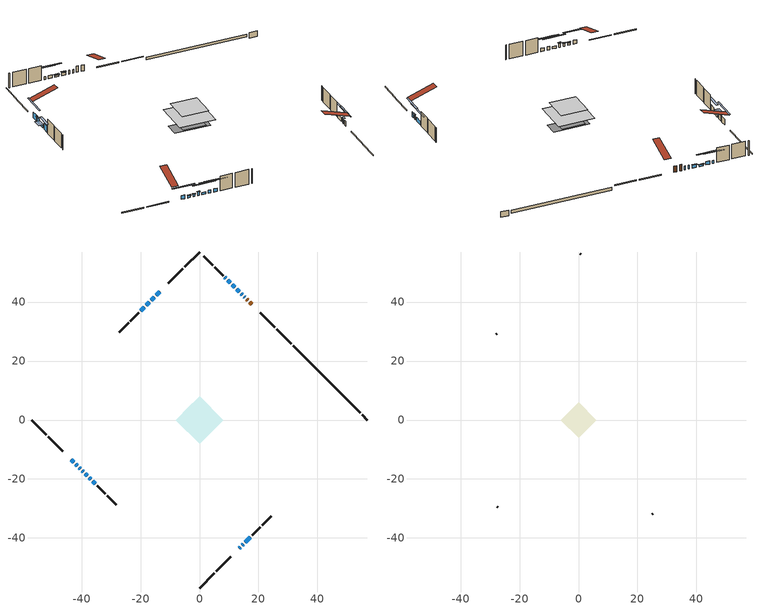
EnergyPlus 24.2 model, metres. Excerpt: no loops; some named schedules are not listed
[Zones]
conditioned space
 floor adiabatic (Floor2 construction): -5.14,0 0,5.14 5.14,0 0,-5.14 z0.92
 floor adiabatic (AdiabaticFloorConstruction): -8.13,0 0,8.13 8.13,0 0,-8.13 z3.36
 floor foundation (Slab1 construction): -1.83,0 0,1.83 1.83,0 0,-1.83 z-0.91
 floor foundation (Slab2 construction): -5.69,2.44 -2.44,5.69 5.69,-2.44 2.44,-5.69 z-0.3
 wall outside (RimJoist1 construction): 0,-56.95 4.96,-51.99 / -56.95,0 -51.99,-4.96 / 0,56.95 -4.96,51.99 / 31.17,25.78 26.21,30.74 z0.92:1.22
 wall outside (RimJoist2 construction): 5.61,-51.34 10.63,-46.32 / -51.34,-5.61 -46.32,-10.63 / -5.61,51.34 -10.63,46.32 / 25.55,31.4 20.54,36.41 z0.92:1.22
 wall outside (AdiabaticWallConstruction 1): 17.7,39.25 17.08,39.87 / 16.42,40.53 15.98,40.97 z0.92:2.95
 wall outside (AdiabaticWallConstruction): 15.32,41.63 15.09,41.86 / 14.44,42.51 14.21,42.74 z0.92:2.14; 13.56,43.39 12.66,44.29 / 8.98,47.97 8.64,48.31 z0.92:1.84; 12,44.95 11.1,45.85 z0.92:1.43; -13.47,43.48 -14.74,42.21 / -18.69,38.26 -19.97,36.98 z0.92:2.9; -15.4,41.55 -16.3,40.65 z0.92:2.7; 13.47,-43.48 13.86,-43.09 / 14.52,-42.43 14.91,-42.04 z0.92:2.52; -43.48,-13.47 -42.67,-14.28 / -39.81,-17.15 -39.44,-17.51 z0.92:2.19; -42.02,-14.93 -41.48,-15.47 / -16.96,39.99 -18.03,38.92 z0.92:1.68; -40.82,-16.13 -40.46,-16.49 z0.92:1.74; 10.45,46.5 9.64,47.31 / -37.32,-19.63 -36.8,-20.15 / -36.15,-20.81 -35.34,-21.61 z0.92:1.99; 15.57,-41.38 17.21,-39.75 z0.92:2.24; -38.79,-18.16 -37.98,-18.97 z0.92:1.66
 wall outside (Wall1 construction): 17.86,-39.09 20.65,-36.3 / -34.68,-22.27 -31.9,-25.06 / -20.62,36.33 -23.41,33.54 / 7.98,48.97 5.2,51.75 z0.92:5.8
 wall outside (Wall2 construction): 21.3,-35.65 24.37,-32.58 / -31.24,-25.71 -28.18,-28.78 / -24.07,32.89 -27.13,29.82 / 4.54,52.41 1.48,55.47 z0.92:5.8
 wall foundation (FoundationWall1 construction): 56.95,0 55.23,1.72 z-0.91:0.92
 wall foundation (FoundationWall2 construction): 54.57,2.38 31.82,25.13 z-0.3:0.61
 window (WindowConstruction 17): 15.32,41.63 15.1,41.85 z0.92:2.14
 window (WindowConstruction 19): 14.44,42.51 14.21,42.74 z0.92:2.14
 window (WindowConstruction 7): 13.56,43.39 12.66,44.29 z0.92:1.83
 window (WindowConstruction 8): 12,44.95 11.1,45.85 z0.92:1.43
 window (WindowConstruction 9): -13.47,43.48 -14.74,42.21 z0.92:2.9
 window (WindowConstruction 10): -15.4,41.55 -16.3,40.65 z0.92:2.7
 window (WindowConstruction 11): 13.47,-43.48 13.86,-43.09 z0.92:2.52
 window (WindowConstruction 12): 14.52,-42.43 14.91,-42.04 z0.92:2.52
 window (WindowConstruction 13): -43.48,-13.47 -42.67,-14.28 z0.92:2.19
 window (WindowConstruction 14): -42.02,-14.93 -41.48,-15.47 z0.92:1.68
 window (WindowConstruction 15): -40.82,-16.13 -40.46,-16.49 z0.92:1.73
 window (WindowConstruction 18): -16.96,39.99 -18.03,38.92 z0.92:1.68
 window (WindowConstruction 16): -39.8,-17.15 -39.44,-17.51 z0.92:2.19
 window (WindowConstruction): 10.45,46.5 9.64,47.31 z0.92:1.99
 window (WindowConstruction 1): 8.98,47.97 8.64,48.31 z0.92:1.83
 window (WindowConstruction 2): -18.69,38.26 -19.97,36.98 z0.92:2.9
 window (WindowConstruction 3): 15.57,-41.38 17.2,-39.75 z0.92:2.24
 window (WindowConstruction 4): -38.79,-18.16 -37.98,-18.97 z0.92:1.66
 window (WindowConstruction 5): -37.32,-19.63 -36.8,-20.15 z0.92:1.99
 window (WindowConstruction 6): -36.14,-20.81 -35.34,-21.61 z0.92:1.99
 door (Door): 17.7,39.25 17.08,39.87 z0.92:2.95
 door (Door 1): 16.42,40.53 15.98,40.97 z0.92:2.95
 ceiling adiabatic (AdiabaticFloorConstruction): 0,-8.13 8.13,0 0,8.13 -8.13,0 z3.36
attic - vented
 floor to conditioned space (Floor1 construction Reversed): -5.93,0 0,5.93 5.93,0 0,-5.93 z5.8
 wall outside (Wall3 construction): 25.02,-31.93 25.19,-31.76 / -27.52,-29.43 -27.35,-29.6 / -27.79,29.16 -27.95,29 / 0.82,56.13 0.66,56.29 z0.92:5.8
 roof outside (Roof1 construction): 12.81,-44.14,5.8 7.03,-38.36,8.52 5.51,-39.88,8.52 11.29,-45.66,5.8; -44.14,-12.81,5.8 -38.36,-7.03,8.52 -39.88,-5.51,8.52 -45.66,-11.29,5.8; -12.81,44.14,5.8 -7.03,38.36,8.52 -5.51,39.88,8.52 -11.29,45.66,5.8; 18.36,38.59,5.8 12.58,32.81,8.52 14.1,31.29,8.52 19.88,37.07,5.8
shading: 12.52,44.43 13.7,43.25 13.99,43.54 12.81,44.73 z2.04; 10.96,45.99 12.14,44.81 12.43,45.1 11.25,46.28 z1.63; -16.94,40.01 -11.28,45.67 -11.57,45.97 -17.23,40.31 z6; -16.44,40.51 -15.26,41.69 -15.55,41.98 -16.73,40.8 z2.9; 16.05,-40.9 11.28,-45.67 11.57,-45.97 16.35,-41.19 z5.62; 15.06,-41.89 14.38,-42.57 14.67,-42.86 15.35,-42.19 z2.72; -40.48,-16.47 -45.67,-11.28 -45.97,-11.57 -40.77,-16.76 z5.29; -41.34,-15.61 -42.16,-14.79 -42.45,-15.08 -41.63,-15.91 z1.88; -40.32,-16.63 -40.96,-15.99 -41.25,-16.28 -40.61,-16.92 z1.93; -18.47,38.49 -16.53,40.43 -17.6,41.5 -19.54,39.56 z2.29; -39.3,-17.65 -39.95,-17 -40.24,-17.29 -39.59,-17.94 z2.39; 7.45,49.5 12.64,44.31 12.93,44.6 7.74,49.79 z5.09; 6.45,50.5 11.17,45.78 11.46,46.07 6.74,50.79 z4.93; -21.04,35.91 -17.62,39.34 -18.05,39.77 -21.47,36.34 z4.42; 19.4,-37.55 13.38,-43.57 13.67,-43.86 19.69,-37.85 z5.34; -35.79,-21.16 -40.98,-15.97 -41.27,-16.26 -36.08,-21.45 z4.76; -34.61,-22.34 -39.52,-17.44 -39.81,-17.73 -34.9,-22.63 z5.09; -33.14,-23.81 -38.34,-18.61 -38.63,-18.9 -33.44,-24.1 z5.09
[Building]
Building 1: Terrain=Suburbs
[Site:Location]
Erieau AUT_ON: Latitude {deg}=42.25; Longitude {deg}=-81.9; Time Zone {hr}=-5; Elevation {m}=178; Keep Site Location Information=Yes
[Site:GroundTemperature:Shallow]
5.2292, 3.30147, 3.1471, 4.0619, 7.73432, 11.3896, 14.5586, 16.5661, 16.7366, 15.1039, 12.0157, 8.47254
[Site:WaterMainsTemperature]
Calculation Method=Schedule; Temperature Schedule=mains temperature schedule
[Material] Roughness=Rough; Thermal Absorptance=0.9
Name | Thickness {m} | Conductivity {W/m-K} | Density {kg/m3} | Specific Heat {J/kg-K} | Solar Absorptance | Visible Absorptance
asphalt or fiberglass shingles | 0.00635 | 0.162714 | 1121.4 | 1465.45 | 0.4 | 0.4
ceiling loosefill ins | 0.0846667 | 0.0480833 | 16.02 | 1046.75 | 0.7 | 0.7
ceiling stud and cavity | 0.1397 | 0.0991714 | 65.682 | 1177.47 | 0.7 | 0.7
concrete 4.0 in. | 0.1016 | 1.803125 | 2242.8 | 837.4 | 0.7 | 0.7
concrete 8.0 in. | 0.2032 | 1.803125 | 2242.8 | 837.4 | 0.7 | 0.7
door material | 0.04445 | 0.053851 | 512.64 | 1214.23 | 0.7 | 0.7
exterior vertical ins | 0.000518347 | 0.029427 | 32.04 | 1214.23 | 0.7 | 0.7
floor covering | 0.0127 | 9.015625 | 54.468 | 1339.84 | 0.6 | 0.6
floor covering 1 | 0.0127 | 0.0433444 | 54.468 | 1339.84 | 0.6 | 0.6
floor rigid ins; wall rigid ins | 0.512978 | 0.029427 | 32.04 | 1214.23 | 0.7 | 0.7
floor stud and cavity | 0.0889 | 0.637468 | 50.32683 | 1063.81 | 0.7 | 0.7
floor stud and cavity 1 | 0.1397 | 1.75129 | 37.0049 | 1207.88 | 0.7 | 0.7
furniture material conditioned space 1 | 0.1524 | 0.115458 | 640.8 | 1214.23 | 0.6 | 0.6
gypsum board | 0.0127 | 0.160291 | 801 | 837.4 | 0.6 | 0.6
gypsum board 1 | 0.0127 | 0.160291 | 801 | 837.4 | 0.7 | 0.7
osb sheathing 0.5 in. | 0.0127 | 0.115458 | 512.64 | 1214.23 | 0.7 | 0.7
osb sheathing 0.75 in. | 0.01905 | 0.115458 | 512.64 | 1214.23 | 0.7 | 0.7
osb sheathing 2.0 in. | 0.0508 | 0.115458 | 512.64 | 1214.23 | 0.7 | 0.7
rim joist stud and cavity | 0.0508 | 0.0296634 | 125.044 | 1163.47 | 0.6 | 0.6
rim joist stud and cavity 1 | 0.0508 | 0.194335 | 50.32683 | 1063.81 | 0.6 | 0.6
wall stud and cavity | 0.1397 | 0.0937807 | 139.0536 | 1170.24 | 0.7 | 0.7
wall stud and cavity 1 | 0.1397 | 0.0930111 | 139.0536 | 1170.24 | 0.7 | 0.7
wall stud and cavity 2 | 0.0889 | 6.9971 | 50.32683 | 1063.81 | 0.6 | 0.6
wall stud and cavity 3 | 0.0889 | 0.380278 | 52.3479 | 1209.89 | 0.7 | 0.7
wall stud and cavity 4 | 0.0889 | 0.391764 | 83.0341 | 1211.67 | 0.7 | 0.7
wood siding | 0.0254 | 0.102417 | 544.68 | 1172.36 | 0.4 | 0.4
wood siding 1 | 0.00254 | 0.102417 | 544.68 | 1172.36 | 0.4 | 0.4
wood siding 2; wood siding 3; wood siding 4 | 0.0254 | 0.102417 | 544.68 | 1172.36 | 0.7 | 0.7
[WindowMaterial:SimpleGlazingSystem]
Name | U-Factor {W/m2-K} | Solar Heat Gain Coefficient
WindowMaterial | 2.45914 | 0.61
WindowMaterial 1 | 2.61074 | 0.55
WindowMaterial 10 | 2.44154 | 0.62
WindowMaterial 11 | 2.54885 | 0.57
WindowMaterial 12 | 2.61018 | 0.54
WindowMaterial 13 | 3.00253 | 0.58
WindowMaterial 14 | 2.941204 | 0.65
WindowMaterial 2 | 2.97981 | 0.59
WindowMaterial 3 | 5.90682 | 0.78
WindowMaterial 4 | 2.50854 | 0.59
WindowMaterial 5 | 2.51479 | 0.59
WindowMaterial 6 | 2.46766 | 0.61
WindowMaterial 7 | 2.57384 | 0.57
WindowMaterial 8 | 2.4035 | 0.64
WindowMaterial 9 | 2.969594 | 0.62
[Construction]
AdiabaticFloorConstruction: floor stud and cavity 1, floor rigid ins, osb sheathing 0.75 in., floor covering 1
AdiabaticWallConstruction: wood siding 3, wall rigid ins, wall stud and cavity 3, gypsum board
AdiabaticWallConstruction 1: wood siding 4, wall rigid ins, wall stud and cavity 3, gypsum board
Door; Door 1: door material
Floor1 construction Reversed: gypsum board, ceiling stud and cavity, ceiling loosefill ins
Floor2 construction: floor stud and cavity, floor covering
FoundationWall1 construction: concrete 8.0 in.
FoundationWall2 construction: concrete 8.0 in., gypsum board 1
furniture construction conditioned space 1: furniture material conditioned space 1
PartitionWallConstruction: gypsum board, wall stud and cavity 4, gypsum board
RimJoist1 construction: wood siding 2, osb sheathing 2.0 in., rim joist stud and cavity
RimJoist2 construction: wood siding 2, rim joist stud and cavity 1
Roof1 construction: asphalt or fiberglass shingles
Slab1 construction; Slab2 construction: concrete 4.0 in.
Wall1 construction: wood siding, osb sheathing 0.5 in., wall stud and cavity, gypsum board
Wall2 construction: wood siding, osb sheathing 0.5 in., wall stud and cavity 1, gypsum board
Wall3 construction: wood siding 1, wall stud and cavity 2
WindowConstruction; WindowConstruction 6: WindowMaterial
WindowConstruction 1: WindowMaterial 1
WindowConstruction 10: WindowMaterial 8
WindowConstruction 11; WindowConstruction 12: WindowMaterial 9
WindowConstruction 13: WindowMaterial 10
WindowConstruction 14: WindowMaterial 11
WindowConstruction 15: WindowMaterial 12
WindowConstruction 16; WindowConstruction 8: WindowMaterial 7
WindowConstruction 17; WindowConstruction 19: WindowMaterial 13
WindowConstruction 18: WindowMaterial 14
WindowConstruction 2; WindowConstruction 9: WindowMaterial 2
WindowConstruction 3: WindowMaterial 3
WindowConstruction 4: WindowMaterial 4
WindowConstruction 5: WindowMaterial 5
WindowConstruction 7: WindowMaterial 6
[Zone] Multiplier=1; Part of Total Floor Area=Yes
Name | Volume {m3}
attic - vented | 31.1586
conditioned space | 366.8
[Space]
Name | Zone | Volume {m3}
attic - vented 1 | attic - vented | 31.1586
conditioned space 1 | conditioned space | 366.8
[ZoneInfiltration:EffectiveLeakageArea]
infil attic - vented 1: Zone or Space=attic - vented 1; Schedule=Always On Discrete; Effective Air Leakage Area {cm2}=3381.12; Stack Coefficient=0.000528608; Wind Coefficient=1.55341e-05
[ZoneMixing]
whole house fan mix: Zone or Space=attic - vented; Schedule=Always On Continuous; Design Flow Rate Calculation Method=Flow/Zone; Design Flow Rate {m3/s}=0; Source Zone or Space=conditioned space
[SurfaceProperty:ExposedFoundationPerimeter] Exposed Perimeter Calculation Method=TotalExposedPerimeter
Name | Total Exposed Perimeter {m}
Slab1 | 2.438
Slab2 | 32.166
[InternalMass] Zone or ZoneList=conditioned space; Space or SpaceList=conditioned space 1
Name | Construction | Surface Area {m2}
furniture mass conditioned space 1 | furniture construction conditioned space 1 | 97.7511
partition wall mass | PartitionWallConstruction | 191.638
[Lights]
interior lighting: Zone or ZoneList or Space or SpaceList=conditioned space 1; Schedule=interior lighting schedule; Design Level Calculation Method=LightingLevel; Lighting Level {W}=343.2; Return Air Fraction=0; Fraction Radiant=0.6; Fraction Visible=0.2; Fraction Replaceable=1
[People]
occupants: Zone or ZoneList or Space or SpaceList=conditioned space 1; Number of People Schedule=occupants schedule; Number of People Calculation Method=People; Number of People=3; Fraction Radiant=0.314171; Sensible Heat Fraction=0.56303; Activity Level Schedule=occupants activity schedule; Carbon Dioxide Generation Rate {m3/s-W}=0; Enable ASHRAE 55 Comfort Warnings=No; Mean Radiant Temperature Calculation Type=EnclosureAveraged
[ElectricEquipment] Zone or ZoneList or Space or SpaceList=conditioned space 1; Design Level Calculation Method=EquipmentLevel
Name | Schedule | Design Level {W} | Fraction Latent | Fraction Radiant | Fraction Lost
clothes dryer | clothes dryer schedule | 140.772 | 0.015 | 0.081 | 0.85
clothes washer | clothes washer schedule | 32.1985 | 0.03 | 0.162 | 0.7
cooking range | cooking range schedule | 215.147 | 0.08 | 0.432 | 0.2
dishwasher | dishwasher schedule | 66.8632 | 0.3 | 0.18 | 0.4
fridge | fridge schedule | 72.9452 | 0 | 0.6 | 0
mech vent bath fan 0 | mech vent bath fan 0 schedule | 50.2 | 0 | 0 | 1
mech vent house fan | mech vent house fan schedule | 0 | 0 | 0 | 1
mech vent house fan cfis | mech vent house fan cfis schedule | 0 | 0 | 0 | 0
misc plug loads | misc plug loads schedule | 494.7 | 0.045 | 0.513 | 0.1
whole house fan | Always On Discrete | 0 | 0 | 0 | 1
[OtherEquipment] Zone or ZoneList or Space or SpaceList=conditioned space 1; Design Level Calculation Method=EquipmentLevel
Name | Fuel Type | Schedule | Design Level {W} | Fraction Latent | Fraction Radiant | Fraction Lost
clothes dryer 1 | Electricity | clothes dryer schedule | 0 | 0.015 | 0.081 | 0.85
cooking range 1 | Electricity | cooking range schedule | 0 | 0.08 | 0.432 | 0.2
general water use latent | None | general water use schedule | 62.594 | 1 | 0 | 0
general water use sensible | None | general water use schedule | -61.6891 | 0 | 0.6 | 0
mech vent house fan latent load | None | Always On Discrete | 0 | 1 | 0 | 0
mech vent house fan sensible load | None | Always On Discrete | 0 | 0 | 0 | 0
water heater energy adjustment1 | Electricity | Always On Discrete | 0.01 | 0 | 0 | 1
[ZoneInfiltration:DesignFlowRate] Zone or ZoneList or Space or SpaceList=conditioned space 1; Schedule=Always On Discrete; Design Flow Rate Calculation Method=Flow/Zone; Design Flow Rate {m3/s}=0
infil flow; natural vent flow; whole house fan flow
[Foundation:Kiva] Initial Indoor Air Temperature {C}=18; Wall Depth Below Slab {m}=0.2032
Name | Wall Height Above Grade {m} | Custom Block Material Name 1 | Custom Block Depth 1 {m} | Custom Block X Position 1 {m} | Custom Block Z Position 1 {m}
Foundation Kiva 1 | 0.919978
Foundation Kiva 2 | 0.609996 | exterior vertical ins | 0.910011 | 0.2159 | 0
[Foundation:Kiva:Settings]
Soil Conductivity {W/m-K}=0.849921; Soil Density {kg/m3}=1842.3; Soil Specific Heat {J/kg-K}=418.7; Ground Solar Absorptivity=0.9; Ground Thermal Absorptivity=0.9; Ground Surface Roughness {m}=0.03; Far-Field Width {m}=40; Deep-Ground Boundary Condition=ZeroFlux; Deep-Ground Depth {m}=40; Minimum Cell Dimension {m}=0.2; Maximum Cell Growth Coefficient=3; Simulation Timestep=Timestep
[Exterior:Lights]
exterior lighting: Schedule=exterior lighting schedule; Design Level {W}=75.6
[Schedule:Constant]
Name | Hourly Value
Always On Continuous; mech vent house fan schedule; mech vent house fan cfis schedule; Always On Discrete | 1
occupants activity schedule | 117.228
fridge schedule | 0
[Schedule:Week:Daily]
interior lighting schedule Week Rule - Jan1-Jan27: interior lighting schedule day, interior lighting schedule day, interior lighting schedule day, interior lighting schedule day, interior lighting schedule day, interior lighting schedule day, interior lighting schedule day, interior lighting schedule default day, interior lighting schedule default day, interior lighting schedule default day, interior lighting schedule default day, interior lighting schedule default day
interior lighting schedule Week Rule - Jan28-Feb3: interior lighting schedule day, interior lighting schedule day, interior lighting schedule day, interior lighting schedule day, interior lighting schedule day 1, interior lighting schedule day 1, interior lighting schedule day 1, interior lighting schedule default day, interior lighting schedule default day, interior lighting schedule default day, interior lighting schedule default day, interior lighting schedule default day
interior lighting schedule Week Rule - Feb4-Feb24: interior lighting schedule day 1, interior lighting schedule day 1, interior lighting schedule day 1, interior lighting schedule day 1, interior lighting schedule day 1, interior lighting schedule day 1, interior lighting schedule day 1, interior lighting schedule default day, interior lighting schedule default day, interior lighting schedule default day, interior lighting schedule default day, interior lighting schedule default day
interior lighting schedule Week Rule - Feb25-Mar3: interior lighting schedule day 1, interior lighting schedule day 1, interior lighting schedule day 1, interior lighting schedule day 1, interior lighting schedule day 2, interior lighting schedule day 2, interior lighting schedule day 2, interior lighting schedule default day, interior lighting schedule default day, interior lighting schedule default day, interior lighting schedule default day, interior lighting schedule default day
interior lighting schedule Week Rule - Mar4-Mar31: interior lighting schedule day 2, interior lighting schedule day 2, interior lighting schedule day 2, interior lighting schedule day 2, interior lighting schedule day 2, interior lighting schedule day 2, interior lighting schedule day 2, interior lighting schedule default day, interior lighting schedule default day, interior lighting schedule default day, interior lighting schedule default day, interior lighting schedule default day
interior lighting schedule Week Rule - Apr1-Apr28: interior lighting schedule day 3, interior lighting schedule day 3, interior lighting schedule day 3, interior lighting schedule day 3, interior lighting schedule day 3, interior lighting schedule day 3, interior lighting schedule day 3, interior lighting schedule default day, interior lighting schedule default day, interior lighting schedule default day, interior lighting schedule default day, interior lighting schedule default day
interior lighting schedule Week Rule - Apr29-May5: interior lighting schedule day 3, interior lighting schedule day 3, interior lighting schedule day 4, interior lighting schedule day 4, interior lighting schedule day 4, interior lighting schedule day 4, interior lighting schedule day 4, interior lighting schedule default day, interior lighting schedule default day, interior lighting schedule default day, interior lighting schedule default day, interior lighting schedule default day
interior lighting schedule Week Rule - May6-May26: interior lighting schedule day 4, interior lighting schedule day 4, interior lighting schedule day 4, interior lighting schedule day 4, interior lighting schedule day 4, interior lighting schedule day 4, interior lighting schedule day 4, interior lighting schedule default day, interior lighting schedule default day, interior lighting schedule default day, interior lighting schedule default day, interior lighting schedule default day
interior lighting schedule Week Rule - May27-Jun2: interior lighting schedule day 4, interior lighting schedule day 4, interior lighting schedule day 4, interior lighting schedule day 4, interior lighting schedule day 4, interior lighting schedule day 5, interior lighting schedule day 5, interior lighting schedule default day, interior lighting schedule default day, interior lighting schedule default day, interior lighting schedule default day, interior lighting schedule default day
interior lighting schedule Week Rule - Jun3-Jun30: interior lighting schedule day 5, interior lighting schedule day 5, interior lighting schedule day 5, interior lighting schedule day 5, interior lighting schedule day 5, interior lighting schedule day 5, interior lighting schedule day 5, interior lighting schedule default day, interior lighting schedule default day, interior lighting schedule default day, interior lighting schedule default day, interior lighting schedule default day
interior lighting schedule Week Rule - Jul1-Jul28: interior lighting schedule day 6, interior lighting schedule day 6, interior lighting schedule day 6, interior lighting schedule day 6, interior lighting schedule day 6, interior lighting schedule day 6, interior lighting schedule day 6, interior lighting schedule default day, interior lighting schedule default day, interior lighting schedule default day, interior lighting schedule default day, interior lighting schedule default day
interior lighting schedule Week Rule - Jul29-Aug4: interior lighting schedule day 6, interior lighting schedule day 6, interior lighting schedule day 6, interior lighting schedule day 7, interior lighting schedule day 7, interior lighting schedule day 7, interior lighting schedule day 7, interior lighting schedule default day, interior lighting schedule default day, interior lighting schedule default day, interior lighting schedule default day, interior lighting schedule default day
interior lighting schedule Week Rule - Aug5-Aug25: interior lighting schedule day 7, interior lighting schedule day 7, interior lighting schedule day 7, interior lighting schedule day 7, interior lighting schedule day 7, interior lighting schedule day 7, interior lighting schedule day 7, interior lighting schedule default day, interior lighting schedule default day, interior lighting schedule default day, interior lighting schedule default day, interior lighting schedule default day
interior lighting schedule Week Rule - Aug26-Sep1: interior lighting schedule day 7, interior lighting schedule day 7, interior lighting schedule day 7, interior lighting schedule day 7, interior lighting schedule day 7, interior lighting schedule day 7, interior lighting schedule day 8, interior lighting schedule default day, interior lighting schedule default day, interior lighting schedule default day, interior lighting schedule default day, interior lighting schedule default day
interior lighting schedule Week Rule - Sep2-Sep29: interior lighting schedule day 8, interior lighting schedule day 8, interior lighting schedule day 8, interior lighting schedule day 8, interior lighting schedule day 8, interior lighting schedule day 8, interior lighting schedule day 8, interior lighting schedule default day, interior lighting schedule default day, interior lighting schedule default day, interior lighting schedule default day, interior lighting schedule default day
interior lighting schedule Week Rule - Sep30-Oct6: interior lighting schedule day 8, interior lighting schedule day 9, interior lighting schedule day 9, interior lighting schedule day 9, interior lighting schedule day 9, interior lighting schedule day 9, interior lighting schedule day 9, interior lighting schedule default day, interior lighting schedule default day, interior lighting schedule default day, interior lighting schedule default day, interior lighting schedule default day
interior lighting schedule Week Rule - Oct7-Oct27: interior lighting schedule day 9, interior lighting schedule day 9, interior lighting schedule day 9, interior lighting schedule day 9, interior lighting schedule day 9, interior lighting schedule day 9, interior lighting schedule day 9, interior lighting schedule default day, interior lighting schedule default day, interior lighting schedule default day, interior lighting schedule default day, interior lighting schedule default day
interior lighting schedule Week Rule - Oct28-Nov3: interior lighting schedule day 9, interior lighting schedule day 9, interior lighting schedule day 9, interior lighting schedule day 9, interior lighting schedule day 10, interior lighting schedule day 10, interior lighting schedule day 10, interior lighting schedule default day, interior lighting schedule default day, interior lighting schedule default day, interior lighting schedule default day, interior lighting schedule default day
interior lighting schedule Week Rule - Nov4-Nov24: interior lighting schedule day 10, interior lighting schedule day 10, interior lighting schedule day 10, interior lighting schedule day 10, interior lighting schedule day 10, interior lighting schedule day 10, interior lighting schedule day 10, interior lighting schedule default day, interior lighting schedule default day, interior lighting schedule default day, interior lighting schedule default day, interior lighting schedule default day
interior lighting schedule Week Rule - Nov25-Dec1: interior lighting schedule day 10, interior lighting schedule day 10, interior lighting schedule day 10, interior lighting schedule day 10, interior lighting schedule day 10, interior lighting schedule day 10, interior lighting schedule day 11, interior lighting schedule default day, interior lighting schedule default day, interior lighting schedule default day, interior lighting schedule default day, interior lighting schedule default day
interior lighting schedule Week Rule - Dec2-Dec31: interior lighting schedule day 11, interior lighting schedule day 11, interior lighting schedule day 11, interior lighting schedule day 11, interior lighting schedule day 11, interior lighting schedule day 11, interior lighting schedule day 11, interior lighting schedule default day, interior lighting schedule default day, interior lighting schedule default day, interior lighting schedule default day, interior lighting schedule default day
occupants schedule Week Rule - Jan1-Dec31: occupants schedule day, occupants schedule day, occupants schedule day, occupants schedule day, occupants schedule day, occupants schedule day, occupants schedule day, occupants schedule default day, occupants schedule default day, occupants schedule default day, occupants schedule default day, occupants schedule default day
clothes dryer schedule Week Rule - Jan1-Dec31: clothes dryer schedule day, clothes dryer schedule day, clothes dryer schedule day, clothes dryer schedule day, clothes dryer schedule day, clothes dryer schedule day, clothes dryer schedule day, clothes dryer schedule default day, clothes dryer schedule default day, clothes dryer schedule default day, clothes dryer schedule default day, clothes dryer schedule default day
clothes washer schedule Week Rule - Jan1-Dec31: clothes washer schedule day, clothes washer schedule day, clothes washer schedule day, clothes washer schedule day, clothes washer schedule day, clothes washer schedule day, clothes washer schedule day, clothes washer schedule default day, clothes washer schedule default day, clothes washer schedule default day, clothes washer schedule default day, clothes washer schedule default day
cooking range schedule Week Rule - Jan1-Dec31: cooking range schedule day, cooking range schedule day, cooking range schedule day, cooking range schedule day, cooking range schedule day, cooking range schedule day, cooking range schedule day, cooking range schedule default day, cooking range schedule default day, cooking range schedule default day, cooking range schedule default day, cooking range schedule default day
dishwasher schedule Week Rule - Jan1-Dec31: dishwasher schedule day, dishwasher schedule day, dishwasher schedule day, dishwasher schedule day, dishwasher schedule day, dishwasher schedule day, dishwasher schedule day, dishwasher schedule default day, dishwasher schedule default day, dishwasher schedule default day, dishwasher schedule default day, dishwasher schedule default day
mech vent bath fan 0 schedule Week Rule - Jan1-Dec31: mech vent bath fan 0 schedule day, mech vent bath fan 0 schedule day, mech vent bath fan 0 schedule day, mech vent bath fan 0 schedule day, mech vent bath fan 0 schedule day, mech vent bath fan 0 schedule day, mech vent bath fan 0 schedule day, mech vent bath fan 0 schedule default day, mech vent bath fan 0 schedule default day, mech vent bath fan 0 schedule default day, mech vent bath fan 0 schedule default day, mech vent bath fan 0 schedule default day
misc plug loads schedule Week Rule - Jan1-Dec31: misc plug loads schedule day, misc plug loads schedule day, misc plug loads schedule day, misc plug loads schedule day, misc plug loads schedule day, misc plug loads schedule day, misc plug loads schedule day, misc plug loads schedule default day, misc plug loads schedule default day, misc plug loads schedule default day, misc plug loads schedule default day, misc plug loads schedule default day
general water use schedule Week Rule - Jan1-Dec31: general water use schedule day, general water use schedule day, general water use schedule day, general water use schedule day, general water use schedule day, general water use schedule day, general water use schedule day, general water use schedule default day, general water use schedule default day, general water use schedule default day, general water use schedule default day, general water use schedule default day
exterior lighting schedule Week Rule - Jan1-Jan27: exterior lighting schedule day, exterior lighting schedule day, exterior lighting schedule day, exterior lighting schedule day, exterior lighting schedule day, exterior lighting schedule day, exterior lighting schedule day, exterior lighting schedule default day, exterior lighting schedule default day, exterior lighting schedule default day, exterior lighting schedule default day, exterior lighting schedule default day
exterior lighting schedule Week Rule - Jan28-Feb3: exterior lighting schedule day, exterior lighting schedule day, exterior lighting schedule day, exterior lighting schedule day, exterior lighting schedule day 1, exterior lighting schedule day 1, exterior lighting schedule day 1, exterior lighting schedule default day, exterior lighting schedule default day, exterior lighting schedule default day, exterior lighting schedule default day, exterior lighting schedule default day
exterior lighting schedule Week Rule - Feb4-Feb24: exterior lighting schedule day 1, exterior lighting schedule day 1, exterior lighting schedule day 1, exterior lighting schedule day 1, exterior lighting schedule day 1, exterior lighting schedule day 1, exterior lighting schedule day 1, exterior lighting schedule default day, exterior lighting schedule default day, exterior lighting schedule default day, exterior lighting schedule default day, exterior lighting schedule default day
exterior lighting schedule Week Rule - Feb25-Mar3: exterior lighting schedule day 1, exterior lighting schedule day 1, exterior lighting schedule day 1, exterior lighting schedule day 1, exterior lighting schedule day 2, exterior lighting schedule day 2, exterior lighting schedule day 2, exterior lighting schedule default day, exterior lighting schedule default day, exterior lighting schedule default day, exterior lighting schedule default day, exterior lighting schedule default day
exterior lighting schedule Week Rule - Mar4-Mar31: exterior lighting schedule day 2, exterior lighting schedule day 2, exterior lighting schedule day 2, exterior lighting schedule day 2, exterior lighting schedule day 2, exterior lighting schedule day 2, exterior lighting schedule day 2, exterior lighting schedule default day, exterior lighting schedule default day, exterior lighting schedule default day, exterior lighting schedule default day, exterior lighting schedule default day
exterior lighting schedule Week Rule - Apr1-Apr28: exterior lighting schedule day 3, exterior lighting schedule day 3, exterior lighting schedule day 3, exterior lighting schedule day 3, exterior lighting schedule day 3, exterior lighting schedule day 3, exterior lighting schedule day 3, exterior lighting schedule default day, exterior lighting schedule default day, exterior lighting schedule default day, exterior lighting schedule default day, exterior lighting schedule default day
exterior lighting schedule Week Rule - Apr29-May5: exterior lighting schedule day 3, exterior lighting schedule day 3, exterior lighting schedule day 4, exterior lighting schedule day 4, exterior lighting schedule day 4, exterior lighting schedule day 4, exterior lighting schedule day 4, exterior lighting schedule default day, exterior lighting schedule default day, exterior lighting schedule default day, exterior lighting schedule default day, exterior lighting schedule default day
exterior lighting schedule Week Rule - May6-May26: exterior lighting schedule day 4, exterior lighting schedule day 4, exterior lighting schedule day 4, exterior lighting schedule day 4, exterior lighting schedule day 4, exterior lighting schedule day 4, exterior lighting schedule day 4, exterior lighting schedule default day, exterior lighting schedule default day, exterior lighting schedule default day, exterior lighting schedule default day, exterior lighting schedule default day
exterior lighting schedule Week Rule - May27-Jun2: exterior lighting schedule day 4, exterior lighting schedule day 4, exterior lighting schedule day 4, exterior lighting schedule day 4, exterior lighting schedule day 4, exterior lighting schedule day 5, exterior lighting schedule day 5, exterior lighting schedule default day, exterior lighting schedule default day, exterior lighting schedule default day, exterior lighting schedule default day, exterior lighting schedule default day
exterior lighting schedule Week Rule - Jun3-Jun30: exterior lighting schedule day 5, exterior lighting schedule day 5, exterior lighting schedule day 5, exterior lighting schedule day 5, exterior lighting schedule day 5, exterior lighting schedule day 5, exterior lighting schedule day 5, exterior lighting schedule default day, exterior lighting schedule default day, exterior lighting schedule default day, exterior lighting schedule default day, exterior lighting schedule default day
exterior lighting schedule Week Rule - Jul1-Jul28: exterior lighting schedule day 6, exterior lighting schedule day 6, exterior lighting schedule day 6, exterior lighting schedule day 6, exterior lighting schedule day 6, exterior lighting schedule day 6, exterior lighting schedule day 6, exterior lighting schedule default day, exterior lighting schedule default day, exterior lighting schedule default day, exterior lighting schedule default day, exterior lighting schedule default day
exterior lighting schedule Week Rule - Jul29-Aug4: exterior lighting schedule day 6, exterior lighting schedule day 6, exterior lighting schedule day 6, exterior lighting schedule day 7, exterior lighting schedule day 7, exterior lighting schedule day 7, exterior lighting schedule day 7, exterior lighting schedule default day, exterior lighting schedule default day, exterior lighting schedule default day, exterior lighting schedule default day, exterior lighting schedule default day
[Schedule:Year]
interior lighting schedule: interior lighting schedule Week Rule - Jan1-Jan27, 1, 1, 1, 27, interior lighting schedule Week Rule - Jan28-Feb3, 1, 28, 2, 3, interior lighting schedule Week Rule - Feb4-Feb24, 2, 4, 2, 24, interior lighting schedule Week Rule - Feb25-Mar3, 2, 25, 3, 3, interior lighting schedule Week Rule - Mar4-Mar31, 3, 4, 3, 31, interior lighting schedule Week Rule - Apr1-Apr28, 4, 1, 4, 28, interior lighting schedule Week Rule - Apr29-May5, 4, 29, 5, 5, interior lighting schedule Week Rule - May6-May26, 5, 6, 5, 26, interior lighting schedule Week Rule - May27-Jun2, 5, 27, 6, 2, interior lighting schedule Week Rule - Jun3-Jun30, 6, 3, 6, 30, interior lighting schedule Week Rule - Jul1-Jul28, 7, 1, 7, 28, interior lighting schedule Week Rule - Jul29-Aug4, 7, 29, 8, 4, interior lighting schedule Week Rule - Aug5-Aug25, 8, 5, 8, 25, interior lighting schedule Week Rule - Aug26-Sep1, 8, 26, 9, 1, interior lighting schedule Week Rule - Sep2-Sep29, 9, 2, 9, 29, interior lighting schedule Week Rule - Sep30-Oct6, 9, 30, 10, 6, interior lighting schedule Week Rule - Oct7-Oct27, 10, 7, 10, 27, interior lighting schedule Week Rule - Oct28-Nov3, 10, 28, 11, 3, interior lighting schedule Week Rule - Nov4-Nov24, 11, 4, 11, 24, interior lighting schedule Week Rule - Nov25-Dec1, 11, 25, 12, 1, interior lighting schedule Week Rule - Dec2-Dec31, 12, 2, 12, 31
occupants schedule: occupants schedule Week Rule - Jan1-Dec31, 1, 1, 12, 31
clothes dryer schedule: clothes dryer schedule Week Rule - Jan1-Dec31, 1, 1, 12, 31
clothes washer schedule: clothes washer schedule Week Rule - Jan1-Dec31, 1, 1, 12, 31
cooking range schedule: cooking range schedule Week Rule - Jan1-Dec31, 1, 1, 12, 31
dishwasher schedule: dishwasher schedule Week Rule - Jan1-Dec31, 1, 1, 12, 31
mech vent bath fan 0 schedule: mech vent bath fan 0 schedule Week Rule - Jan1-Dec31, 1, 1, 12, 31
misc plug loads schedule: misc plug loads schedule Week Rule - Jan1-Dec31, 1, 1, 12, 31
general water use schedule: general water use schedule Week Rule - Jan1-Dec31, 1, 1, 12, 31
exterior lighting schedule: exterior lighting schedule Week Rule - Jan1-Jan27, 1, 1, 1, 27, exterior lighting schedule Week Rule - Jan28-Feb3, 1, 28, 2, 3, exterior lighting schedule Week Rule - Feb4-Feb24, 2, 4, 2, 24, exterior lighting schedule Week Rule - Feb25-Mar3, 2, 25, 3, 3, exterior lighting schedule Week Rule - Mar4-Mar31, 3, 4, 3, 31, exterior lighting schedule Week Rule - Apr1-Apr28, 4, 1, 4, 28, exterior lighting schedule Week Rule - Apr29-May5, 4, 29, 5, 5, exterior lighting schedule Week Rule - May6-May26, 5, 6, 5, 26, exterior lighting schedule Week Rule - May27-Jun2, 5, 27, 6, 2, exterior lighting schedule Week Rule - Jun3-Jun30, 6, 3, 6, 30, exterior lighting schedule Week Rule - Jul1-Jul28, 7, 1, 7, 28, exterior lighting schedule Week Rule - Jul29-Aug4, 7, 29, 8, 4, exterior lighting schedule Week Rule - Aug5-Aug25, 8, 5, 8, 25, exterior lighting schedule Week Rule - Aug26-Sep1, 8, 26, 9, 1, exterior lighting schedule Week Rule - Sep2-Sep29, 9, 2, 9, 29, exterior lighting schedule Week Rule - Sep30-Oct6, 9, 30, 10, 6, exterior lighting schedule Week Rule - Oct7-Oct27, 10, 7, 10, 27, exterior lighting schedule Week Rule - Oct28-Nov3, 10, 28, 11, 3, exterior lighting schedule Week Rule - Nov4-Nov24, 11, 4, 11, 24, exterior lighting schedule Week Rule - Nov25-Dec1, 11, 25, 12, 1, exterior lighting schedule Week Rule - Dec2-Dec31, 12, 2, 12, 31
[Schedule:Compact]
mains temperature schedule: Through: 01/01, For: AllDays, Until: 24:00, 8.89333, Through: 01/02, For: AllDays, Until: 24:00, 8.82722, Through: 01/03, For: AllDays, Until: 24:00, 8.76167, Through: 01/04, For: AllDays, Until: 24:00, 8.69778, Through: 01/05, For: AllDays, Until: 24:00, 8.635, Through: 01/06, For: AllDays, Until: 24:00, 8.57333, Through: 01/07, For: AllDays, Until: 24:00, 8.51333, Through: 01/08, For: AllDays, Until: 24:00, 8.455, Through: 01/09, For: AllDays, Until: 24:00, 8.39778, Through: 01/10, For: AllDays, Until: 24:00, 8.34167, Through: 01/11, For: AllDays, Until: 24:00, 8.28722, Through: 01/12, For: AllDays, Until: 24:00, 8.23444, Through: 01/13, For: AllDays, Until: 24:00, 8.18278, Through: 01/14, For: AllDays, Until: 24:00, 8.13222, Through: 01/15, For: AllDays, Until: 24:00, 8.08389, Through: 01/16, For: AllDays, Until: 24:00, 8.03667, Through: 01/17, For: AllDays, Until: 24:00, 7.99111, Through: 01/18, For: AllDays, Until: 24:00, 7.94667, Through: 01/19, For: AllDays, Until: 24:00, 7.90389, Through: 01/20, For: AllDays, Until: 24:00, 7.86278, Through: 01/21, For: AllDays, Until: 24:00, 7.82333, Through: 01/22, For: AllDays, Until: 24:00, 7.78556, Through: 01/23, For: AllDays, Until: 24:00, 7.74889, Through: 01/24, For: AllDays, Until: 24:00, 7.71444, Through: 01/25, For: AllDays, Until: 24:00, 7.68111, Through: 01/26, For: AllDays, Until: 24:00, 7.64944, Through: 01/27, For: AllDays, Until: 24:00, 7.61944, Through: 01/28, For: AllDays, Until: 24:00, 7.59111, Through: 01/29, For: AllDays, Until: 24:00, 7.56444, Through: 01/30, For: AllDays, Until: 24:00, 7.53944, Through: 01/31, For: AllDays, Until: 24:00, 7.51611, Through: 02/01, For: AllDays, Until: 24:00, 7.49444, Through: 02/02, For: AllDays, Until: 24:00, 7.47389, Through: 02/03, For: AllDays, Until: 24:00, 7.45556, Through: 02/04, For: AllDays, Until: 24:00, 7.43889, Through: 02/05, For: AllDays, Until: 24:00, 7.42389, Through: 02/06, For: AllDays, Until: 24:00, 7.41056, Through: 02/07, For: AllDays, Until: 24:00, 7.39889, Through: 02/08, For: AllDays, Until: 24:00, 7.38833, Through: 02/09, For: AllDays, Until: 24:00, 7.38, Through: 02/10, For: AllDays, Until: 24:00, 7.37389, Through: 02/11, For: AllDays, Until: 24:00, 7.36889, Through: 02/12, For: AllDays, Until: 24:00, 7.36556, Through: 02/13, For: AllDays, Until: 24:00, 7.36389, Through: 02/14, For: AllDays, Until: 24:00, 7.36389, Through: 02/15, For: AllDays, Until: 24:00, 7.36611, Through: 02/16, For: AllDays, Until: 24:00, 7.36944, Through: 02/17, For: AllDays, Until: 24:00, 7.375, Through: 02/18, For: AllDays, Until: 24:00, 7.38167, Through: 02/19, For: AllDays, Until: 24:00, 7.39056, Through: 02/20, For: AllDays, Until: 24:00, 7.40056, Through: 02/21, For: AllDays, Until: 24:00, 7.41278, Through: 02/22, For: AllDays, Until: 24:00, 7.42667, Through: 02/23, For: AllDays, Until: 24:00, 7.44222, Through: 02/24, For: AllDays, Until: 24:00, 7.45889, Through: 02/25, For: AllDays, Until: 24:00, 7.47778, Through: 02/26, For: AllDays, Until: 24:00, 7.49833, Through: 02/27, For: AllDays, Until: 24:00, 7.52056, Through: 02/28, For: AllDays, Until: 24:00, 7.54444, Through: 03/01, For: AllDays, Until: 24:00, 7.56944, Through: 03/02, For: AllDays, Until: 24:00, 7.59667, Through: 03/03, For: AllDays, Until: 24:00, 7.62556, Through: 03/04, For: AllDays, Until: 24:00, 7.65556, Through: 03/05, For: AllDays, Until: 24:00, 7.68778, Through: 03/06, For: AllDays, Until: 24:00, 7.72111, Through: 03/07, For: AllDays, Until: 24:00, 7.75611, Through: 03/08, For: AllDays, Until: 24:00, 7.79278, Through: 03/09, For: AllDays, Until: 24:00, 7.83111, Through: 03/10, For: AllDays, Until: 24:00, 7.87111, Through: 03/11, For: AllDays, Until: 24:00, 7.91222, Through: 03/12, For: AllDays, Until: 24:00, 7.95556, Through: 03/13, For: AllDays, Until: 24:00, 8, Through: 03/14, For: AllDays, Until: 24:00, 8.04556, Through: 03/15, For: AllDays, Until: 24:00, 8.09333, Through: 03/16, For: AllDays, Until: 24:00, 8.14222, Through: 03/17, For: AllDays, Until: 24:00, 8.19278, Through: 03/18, For: AllDays, Until: 24:00, 8.24444, Through: 03/19, For: AllDays, Until: 24:00, 8.29778, Through: 03/20, For: AllDays, Until: 24:00, 8.35278, Through: 03/21, For: AllDays, Until: 24:00, 8.40889, Through: 03/22, For: AllDays, Until: 24:00, 8.46611, Through: 03/23, For: AllDays, Until: 24:00, 8.52556, Through: 03/24, For: AllDays, Until: 24:00, 8.58556, Through: 03/25, For: AllDays, Until: 24:00, 8.64722, Through: 03/26, For: AllDays, Until: 24:00, 8.71, Through: 03/27, For: AllDays, Until: 24:00, 8.77444, Through: 03/28, For: AllDays, Until: 24:00, 8.84, Through: 03/29, For: AllDays, Until: 24:00, 8.90667, Through: 03/30, For: AllDays, Until: 24:00, 8.975, Through: 03/31, For: AllDays, Until: 24:00, 9.04389, Through: 04/01, For: AllDays, Until: 24:00, 9.11444, Through: 04/02, For: AllDays, Until: 24:00, 9.18611, Through: 04/03, For: AllDays, Until: 24:00, 9.25889, Through: 04/04, For: AllDays, Until: 24:00, 9.33278, Through: 04/05, For: AllDays, Until: 24:00, 9.40833, Through: 04/06, For: AllDays, Until: 24:00, 9.48444, Through: 04/07, For: AllDays, Until: 24:00, 9.56167, Through: 04/08, For: AllDays, Until: 24:00, 9.64, Through: 04/09, For: AllDays, Until: 24:00, 9.71889, Through: 04/10, For: AllDays, Until: 24:00, 9.79944, Through: 04/11, For: AllDays, Until: 24:00, 9.88056, Through: 04/12, For: AllDays, Until: 24:00, 9.96333, Through: 04/13, For: AllDays, Until: 24:00, 10.0461, Through: 04/14, For: AllDays, Until: 24:00, 10.1306, Through: 04/15, For: AllDays, Until: 24:00, 10.2156, Through: 04/16, For: AllDays, Until: 24:00, 10.3011, Through: 04/17, For: AllDays, Until: 24:00, 10.3878, Through: 04/18, For: AllDays, Until: 24:00, 10.4756, Through: 04/19, For: AllDays, Until: 24:00, 10.5639, Through: 04/20, For: AllDays, Until: 24:00, 10.6528, Through: 04/21, For: AllDays, Until: 24:00, 10.7422, Through: 04/22, For: AllDays, Until: 24:00, 10.8328, Through: 04/23, For: AllDays, Until: 24:00, 10.9239, Through: 04/24, For: AllDays, Until: 24:00, 11.0156, Through: 04/25, For: AllDays, Until: 24:00, 11.1083, Through: 04/26, For: AllDays, Until: 24:00, 11.2011, Through: 04/27, For: AllDays, Until: 24:00, 11.295, Through: 04/28, For: AllDays, Until: 24:00, 11.3889, Through: 04/29, For: AllDays, Until: 24:00, 11.4833, Through: 04/30, For: AllDays, Until: 24:00, 11.5783, Through: 05/01, For: AllDays, Until: 24:00, 11.6739, Through: 05/02, For: AllDays, Until: 24:00, 11.77, Through: 05/03, For: AllDays, Until: 24:00, 11.8661, Through: 05/04, For: AllDays, Until: 24:00, 11.9633, Through: 05/05, For: AllDays, Until: 24:00, 12.06, Through: 05/06, For: AllDays, Until: 24:00, 12.1578, Through: 05/07, For: AllDays, Until: 24:00, 12.255, Through: 05/08, For: AllDays, Until: 24:00, 12.3533, Through: 05/09, For: AllDays, Until: 24:00, 12.4511, Through: 05/10, For: AllDays, Until: 24:00, 12.5494, Through: 05/11, For: AllDays, Until: 24:00, 12.6483, Through: 05/12, For: AllDays, Until: 24:00, 12.7467, Through: 05/13, For: AllDays, Until: 24:00, 12.8456, Through: 05/14, For: AllDays, Until: 24:00, 12.9444, Through: 05/15, For: AllDays, Until: 24:00, 13.0433, Through: 05/16, For: AllDays, Until: 24:00, 13.1422, Through: 05/17, For: AllDays, Until: 24:00, 13.2411, Through: 05/18, For: AllDays, Until: 24:00, 13.34, Through: 05/19, For: AllDays, Until: 24:00, 13.4383, Through: 05/20, For: AllDays, Until: 24:00, 13.5372, Through: 05/21, For: AllDays, Until: 24:00, 13.6356, Through: 05/22, For: AllDays, Until: 24:00, 13.7339, Through: 05/23, For: AllDays, Until: 24:00, 13.8322, Through: 05/24, For: AllDays, Until: 24:00, 13.9306, Through: 05/25, For: AllDays, Until: 24:00, 14.0283, Through: 05/26, For: AllDays, Until: 24:00, 14.1256, Through: 05/27, For: AllDays, Until: 24:00, 14.2228, Through: 05/28, For: AllDays, Until: 24:00, 14.3194, Through: 05/29, For: AllDays, Until: 24:00, 14.4161, Through: 05/30, For: AllDays, Until: 24:00, 14.5122, Through: 05/31, For: AllDays, Until: 24:00, 14.6078, Through: 06/01, For: AllDays, Until: 24:00, 14.7033, Through: 06/02, For: AllDays, Until: 24:00, 14.7978, Through: 06/03, For: AllDays, Until: 24:00, 14.8922, Through: 06/04, For: AllDays, Until: 24:00, 14.9861, Through: 06/05, For: AllDays, Until: 24:00, 15.0789, Through: 06/06, For: AllDays, Until: 24:00, 15.1717, Through: 06/07, For: AllDays, Until: 24:00, 15.2639, Through: 06/08, For: AllDays, Until: 24:00, 15.355, Through: 06/09, For: AllDays, Until: 24:00, 15.4456, Through: 06/10, For: AllDays, Until: 24:00, 15.5356, Through: 06/11, For: AllDays, Until: 24:00, 15.625, Through: 06/12, For: AllDays, Until: 24:00, 15.7139, Through: 06/13, For: AllDays, Until: 24:00, 15.8017, Through: 06/14, For: AllDays, Until: 24:00, 15.8883, Through: 06/15, For: AllDays, Until: 24:00, 15.9744, Through: 06/16, For: AllDays, Until: 24:00, 16.06, Through: 06/17, For: AllDays, Until: 24:00, 16.1444, Through: 06/18, For: AllDays, Until: 24:00, 16.2278, Through: 06/19, For: AllDays, Until: 24:00, 16.3106, Through: 06/20, For: AllDays, Until: 24:00, 16.3922, Through: 06/21, For: AllDays, Until: 24:00, 16.4728, Through: 06/22, For: AllDays, Until: 24:00, 16.5522, Through: 06/23, For: AllDays, Until: 24:00, 16.6311, Through: 06/24, For: AllDays, Until: 24:00, 16.7089, Through: 06/25, For: AllDays, Until: 24:00, 16.7856, Through: 06/26, For: AllDays, Until: 24:00, 16.8606, Through: 06/27, For: AllDays, Until: 24:00, 16.935, Through: 06/28, For: AllDays, Until: 24:00, 17.0083, Through: 06/29, For: AllDays, Until: 24:00, 17.0806, Through: 06/30, For: AllDays, Until: 24:00, 17.1511, Through: 07/01, For: AllDays, Until: 24:00, 17.2211, Through: 07/02, For: AllDays, Until: 24:00, 17.2894, Through: 07/03, For: AllDays, Until: 24:00, 17.3567, Through: 07/04, For: AllDays, Until: 24:00, 17.4228, Through: 07/05, For: AllDays, Until: 24:00, 17.4878, Through: 07/06, For: AllDays, Until: 24:00, 17.5511, Through: 07/07, For: AllDays, Until: 24:00, 17.6133, Through: 07/08, For: AllDays, Until: 24:00, 17.6739, Through: 07/09, For: AllDays, Until: 24:00, 17.7333, Through: 07/10, For: AllDays, Until: 24:00, 17.7911, Through: 07/11, For: AllDays, Until: 24:00, 17.8478, Through: 07/12, For: AllDays, Until: 24:00, 17.9033, Through: 07/13, For: AllDays, Until: 24:00, 17.9572, Through: 07/14, For: AllDays, Until: 24:00, 18.0094, Through: 07/15, For: AllDays, Until: 24:00, 18.0606, Through: 07/16, For: AllDays, Until: 24:00, 18.11, Through: 07/17, For: AllDays, Until: 24:00, 18.1578, Through: 07/18, For: AllDays, Until: 24:00, 18.2044, Through: 07/19, For: AllDays, Until: 24:00, 18.2494, Through: 07/20, For: AllDays, Until: 24:00, 18.2928, Through: 07/21, For: AllDays, Until: 24:00, 18.335, Through: 07/22, For: AllDays, Until: 24:00, 18.3756, Through: 07/23, For: AllDays, Until: 24:00, 18.4139, Through: 07/24, For: AllDays, Until: 24:00, 18.4517, Through: 07/25, For: AllDays, Until: 24:00, 18.4872, Through: 07/26, For: AllDays, Until: 24:00, 18.5211, Through: 07/27, For: AllDays, Until: 24:00, 18.5539, Through: 07/28, For: AllDays, Until: 24:00, 18.5844, Through: 07/29, For: AllDays, Until: 24:00, 18.6139, Through: 07/30, For: AllDays, Until: 24:00, 18.6417, Through: 07/31, For: AllDays, Until: 24:00, 18.6678, Through: 08/01, For: AllDays, Until: 24:00, 18.6917, Through: 08/02, For: AllDays, Until: 24:00, 18.7144, Through: 08/03, For: AllDays, Until: 24:00, 18.7356, Through: 08/04, For: AllDays, Until: 24:00, 18.755, Through: 08/05, For: AllDays, Until: 24:00, 18.7728, Through: 08/06, For: AllDays, Until: 24:00, 18.7889, Through: 08/07, For: AllDays, Until: 24:00, 18.8028, Through: 08/08, For: AllDays, Until: 24:00, 18.8156, Through: 08/09, For: AllDays, Until: 24:00, 18.8267, Through: 08/10, For: AllDays, Until: 24:00, 18.8361, Through: 08/11, For: AllDays, Until: 24:00, 18.8433, Through: 08/12, For: AllDays, Until: 24:00, 18.8494, Through: 08/13, For: AllDays, Until: 24:00, 18.8533, Through: 08/14, For: AllDays, Until: 24:00, 18.8561, Through: 08/15, For: AllDays, Until: 24:00, 18.8567, Through: 08/16, For: AllDays, Until: 24:00, 18.8561, Through: 08/17, For: AllDays, Until: 24:00, 18.8533, Through: 08/18, For: AllDays, Until: 24:00, 18.8489, Through: 08/19, For: AllDays, Until: 24:00, 18.8428, Through: 08/20, For: AllDays, Until: 24:00, 18.835, Through: 08/21, For: AllDays, Until: 24:00, 18.8256, Through: 08/22, For: AllDays, Until: 24:00, 18.8144, Through: 08/23, For: AllDays, Until: 24:00, 18.8017, Through: 08/24, For: AllDays, Until: 24:00, 18.7872, Through: 08/25, For: AllDays, Until: 24:00, 18.7711, Through: 08/26, For: AllDays, Until: 24:00, 18.7533, Through: 08/27, For: AllDays, Until: 24:00, 18.7339, Through: 08/28, For: AllDays, Until: 24:00, 18.7128, Through: 08/29, For: AllDays, Until: 24:00, 18.69, Through: 08/30, For: AllDays, Until: 24:00, 18.6656, Through: 08/31, For: AllDays, Until: 24:00, 18.6394, Through: 09/01, For: AllDays, Until: 24:00, 18.6117, Through: 09/02, For: AllDays, Until: 24:00, 18.5822, Through: 09/03, For: AllDays, Until: 24:00, 18.5511, Through: 09/04, For: AllDays, Until: 24:00, 18.5183, Through: 09/05, For: AllDays, Until: 24:00, 18.4839, Through: 09/06, For: AllDays, Until: 24:00, 18.4483, Through: 09/07, For: AllDays, Until: 24:00, 18.4111, Through: 09/08, For: AllDays, Until: 24:00, 18.3717, Through: 09/09, For: AllDays, Until: 24:00, 18.3311, Through: 09/10, For: AllDays, Until: 24:00, 18.2894, Through: 09/11, For: AllDays, Until: 24:00, 18.2456, Through: 09/12, For: AllDays, Until: 24:00, 18.2006, Through: 09/13, For: AllDays, Until: 24:00, 18.1539, Through: 09/14, For: AllDays, Until: 24:00, 18.1056, Through: 09/15, For: AllDays, Until: 24:00, 18.0561, Through: 09/16, For: AllDays, Until: 24:00, 18.005, Through: 09/17, For: AllDays, Until: 24:00, 17.9528, Through: 09/18, For: AllDays, Until: 24:00, 17.8983, Through: 09/19, For: AllDays, Until: 24:00, 17.8433, Through: 09/20, For: AllDays, Until: 24:00, 17.7867, Through: 09/21, For: AllDays, Until: 24:00, 17.7283, Through: 09/22, For: AllDays, Until: 24:00, 17.6689, Through: 09/23, For: AllDays, Until: 24:00, 17.6078, Through: 09/24, For: AllDays, Until: 24:00, 17.5456, Through: 09/25, For: AllDays, Until: 24:00, 17.4822, Through: 09/26, For: AllDays, Until: 24:00, 17.4172, Through: 09/27, For: AllDays, Until: 24:00, 17.3511, Through: 09/28, For: AllDays, Until: 24:00, 17.2839, Through: 09/29, For: AllDays, Until: 24:00, 17.215, Through: 09/30, For: AllDays, Until: 24:00, 17.1456, Through: 10/01, For: AllDays, Until: 24:00, 17.0744, Through: 10/02, For: AllDays, Until: 24:00, 17.0022, Through: 10/03, For: AllDays, Until: 24:00, 16.9289, Through: 10/04, For: AllDays, Until: 24:00, 16.8544, Through: 10/05, For: AllDays, Until: 24:00, 16.7789, Through: 10/06, For: AllDays, Until: 24:00, 16.7022, Through: 10/07, For: AllDays, Until: 24:00, 16.6244, Through: 10/08, For: AllDays, Until: 24:00, 16.5456, Through: 10/09, For: AllDays, Until: 24:00, 16.4661, Through: 10/10, For: AllDays, Until: 24:00, 16.385, Through: 10/11, For: AllDays, Until: 24:00, 16.3033, Through: 10/12, For: AllDays, Until: 24:00, 16.2206, Through: 10/13, For: AllDays, Until: 24:00, 16.1372, Through: 10/14, For: AllDays, Until: 24:00, 16.0528, Through: 10/15, For: AllDays, Until: 24:00, 15.9672, Through: 10/16, For: AllDays, Until: 24:00, 15.8811, Through: 10/17, For: AllDays, Until: 24:00, 15.7939, Through: 10/18, For: AllDays, Until: 24:00, 15.7061, Through: 10/19, For: AllDays, Until: 24:00, 15.6172, Through: 10/20, For: AllDays, Until: 24:00, 15.5283, Through: 10/21, For: AllDays, Until: 24:00, 15.4383, Through: 10/22, For: AllDays, Until: 24:00, 15.3472, Through: 10/23, For: AllDays, Until: 24:00, 15.2561, Through: 10/24, For: AllDays, Until: 24:00, 15.1639, Through: 10/25, For: AllDays, Until: 24:00, 15.0711, Through: 10/26, For: AllDays, Until: 24:00, 14.9778, Through: 10/27, For: AllDays, Until: 24:00, 14.8839, Through: 10/28, For: AllDays, Until: 24:00, 14.79, Through: 10/29, For: AllDays, Until: 24:00, 14.695, Through: 10/30, For: AllDays, Until: 24:00, 14.6, Through: 10/31, For: AllDays, Until: 24:00, 14.5039, Through: 11/01, For: AllDays, Until: 24:00, 14.4078, Through: 11/02, For: AllDays, Until: 24:00, 14.3111, Through: 11/03, For: AllDays, Until: 24:00, 14.2144, Through: 11/04, For: AllDays, Until: 24:00, 14.1172, Through: 11/05, For: AllDays, Until: 24:00, 14.02, Through: 11/06, For: AllDays, Until: 24:00, 13.9222, Through: 11/07, For: AllDays, Until: 24:00, 13.8239, Through: 11/08, For: AllDays, Until: 24:00, 13.7256, Through: 11/09, For: AllDays, Until: 24:00, 13.6272, Through: 11/10, For: AllDays, Until: 24:00, 13.5289, Through: 11/11, For: AllDays, Until: 24:00, 13.43, Through: 11/12, For: AllDays, Until: 24:00, 13.3311, Through: 11/13, For: AllDays, Until: 24:00, 13.2322, Through: 11/14, For: AllDays, Until: 24:00, 13.1333, Through: 11/15, For: AllDays, Until: 24:00, 13.0344, Through: 11/16, For: AllDays, Until: 24:00, 12.9356, Through: 11/17, For: AllDays, Until: 24:00, 12.8372, Through: 11/18, For: AllDays, Until: 24:00, 12.7383, Through: 11/19, For: AllDays, Until: 24:00, 12.6394, Through: 11/20, For: AllDays, Until: 24:00, 12.5411, Through: 11/21, For: AllDays, Until: 24:00, 12.4428, Through: 11/22, For: AllDays, Until: 24:00, 12.3444, Through: 11/23, For: AllDays, Until: 24:00, 12.2467, Through: 11/24, For: AllDays, Until: 24:00, 12.1494, Through: 11/25, For: AllDays, Until: 24:00, 12.0517, Through: 11/26, For: AllDays, Until: 24:00, 11.955, Through: 11/27, For: AllDays, Until: 24:00, 11.8583, Through: 11/28, For: AllDays, Until: 24:00, 11.7617, Through: 11/29, For: AllDays, Until: 24:00, 11.6661, Through: 11/30, For: AllDays, Until: 24:00, 11.5706, Through: 12/01, For: AllDays, Until: 24:00, 11.4756, Through: 12/02, For: AllDays, Until: 24:00, 11.3806, Through: 12/03, For: AllDays, Until: 24:00, 11.2867, Through: 12/04, For: AllDays, Until: 24:00, 11.1933, Through: 12/05, For: AllDays, Until: 24:00, 11.1, Through: 12/06, For: AllDays, Until: 24:00, 11.0078, Through: 12/07, For: AllDays, Until: 24:00, 10.9161, Through: 12/08, For: AllDays, Until: 24:00, 10.825, Through: 12/09, For: AllDays, Until: 24:00, 10.735, Through: 12/10, For: AllDays, Until: 24:00, 10.645, Through: 12/11, For: AllDays, Until: 24:00, 10.5561, Through: 12/12, For: AllDays, Until: 24:00, 10.4678, Through: 12/13, For: AllDays, Until: 24:00, 10.3806, Through: 12/14, For: AllDays, Until: 24:00, 10.2939, Through: 12/15, For: AllDays, Until: 24:00, 10.2083, Through: 12/16, For: AllDays, Until: 24:00, 10.1233, Through: 12/17, For: AllDays, Until: 24:00, 10.0389, Through: 12/18, For: AllDays, Until: 24:00, 9.95611, Through: 12/19, For: AllDays, Until: 24:00, 9.87389, Through: 12/20, For: AllDays, Until: 24:00, 9.79278, Through: 12/21, For: AllDays, Until: 24:00, 9.71222, Through: 12/22, For: AllDays, Until: 24:00, 9.63333, Through: 12/23, For: AllDays, Until: 24:00, 9.555, Through: 12/24, For: AllDays, Until: 24:00, 9.47778, Through: 12/25, For: AllDays, Until: 24:00, 9.40167, Through: 12/26, For: AllDays, Until: 24:00, 9.32667, Through: 12/27, For: AllDays, Until: 24:00, 9.25278, Through: 12/28, For: AllDays, Until: 24:00, 9.18, Through: 12/29, For: AllDays, Until: 24:00, 9.10833, Through: 12/30, For: AllDays, Until: 24:00, 9.03833, Through: 12/31, For: AllDays, Until: 24:00, 8.96889
